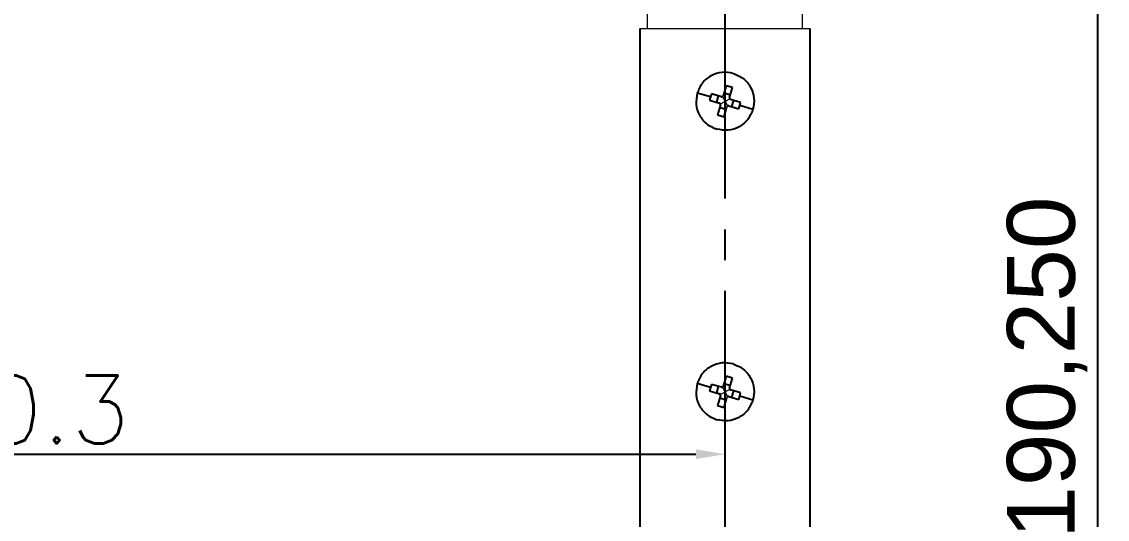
# Model space of a CAD drawing. Header units: millimetres. Extents: x 120 to 960, y 55 to 649.
# Drawn here: x 754.3 to 866.3, y 507.3 to 558.7 of the extents above; entities that cross this region are included whole.
import ezdxf

# ---------------------------------------------------------------- set-up
doc = ezdxf.new("R2010")
doc.units = ezdxf.units.MM
doc.linetypes.add('CENTER2', pattern=[28.575, 19.05, -3.175, 3.175, -3.175])
doc.layers.get('0').update_dxf_attribs({"lineweight": 13})
doc.layers.add('윤곽선', color=7, linetype='Continuous', lineweight=9)
doc.layers.add('중심선', color=1, linetype='CENTER2')
doc.styles.get("Standard").update_dxf_attribs({"font": 'arial.ttf'})
doc.dimstyles.new('2-1사본 Standard', dxfattribs={"dimtxt": 2.5, "dimasz": 3, "dimexe": 1, "dimexo": 1, "dimgap": 1, "dimtad": 1, "dimdec": 1, "dimlfac": 2, "dimdsep": 46, "dimtxsty": 'Standard', "dimcen": 0.09, "dimclrd": 1, "dimclre": 1, "dimclrt": 2, "dimadec": 0, "dimazin": 0, "dimtfac": 1, "dimtdec": 1, "dimtmove": 0, "dimatfit": 3, "dimfxl": 0, "dimtolj": 1, "dimtzin": 0, "dimarcsym": 0})

# ---------------------------------------------------------------- blocks, each defined once
blk = doc.blocks.new('*D4')
at = {"layer": 'Defpoints', "color": 0}
for p in [(826.86, 514.01), (651.86, 479.7), (826.86, 475.98)]:
    blk.add_point(p, dxfattribs=at)
at = {"layer": '윤곽선', "color": 1, "lineweight": -2}
for p, q in [((651.86, 480.7), (651.86, 515.01)), ((826.86, 476.98), (826.86, 515.01)), ((654.86, 514.01), (823.86, 514.01))]:
    blk.add_line(p, q, dxfattribs=at)
at = {"layer": '윤곽선', "color": 1}
for points in [[(654.86, 514.51), (654.86, 513.51), (651.86, 514.01)], [(823.86, 513.51), (823.86, 514.51), (826.86, 514.01)]]:
    blk.add_solid(points, dxfattribs=at)
at = {"layer": '윤곽선', "color": 2, "insert": (746.42, 518.58), "char_height": 7, "attachment_point": 5}
blk.add_mtext('\\A1;350{\\Fromans,whtgtxt|c129;%%P0.3}', dxfattribs=at)
blk = doc.blocks.new('*D6')
at = {"layer": 'Defpoints', "color": 0}
for p in [(846.86, 570.45), (826.86, 475.45), (865.31, 475.45)]:
    blk.add_point(p, dxfattribs=at)
at = {"layer": '윤곽선', "color": 1, "lineweight": -2}
for p, q in [((847.86, 570.45), (866.31, 570.45)), ((865.31, 567.45), (865.31, 478.45)), ((827.86, 475.45), (866.31, 475.45))]:
    blk.add_line(p, q, dxfattribs=at)
at = {"layer": '윤곽선', "color": 1}
for points in [[(864.81, 567.45), (865.81, 567.45), (865.31, 570.45)], [(864.81, 478.45), (865.81, 478.45), (865.31, 475.45)]]:
    blk.add_solid(points, dxfattribs=at)
at = {"layer": '윤곽선', "color": 2, "insert": (860.11, 522.95), "char_height": 7, "attachment_point": 5, "rotation": 90}
blk.add_mtext('\\A1;190,250', dxfattribs=at)

msp = doc.modelspace()

# ---------------------------------------------------------------- linework, layer by layer
at = {"color": 7, "linetype": 'Continuous', "lineweight": 25}
for p, q in [((818.113, 475.452), (818.113, 557.952)), ((818.113, 475.452), (818.113, 557.952)), ((835.613, 557.952), (835.613, 475.452)), ((835.613, 557.952), (835.613, 475.452)), ((826.975, 552.057), (826.672, 551.024)), ((826.975, 552.057), (826.672, 551.024)), ((826.757, 551.313), (827.419, 551.118)), ((826.757, 551.313), (827.419, 551.118)), ((827.637, 551.863), (826.975, 552.057)), ((827.637, 551.863), (826.975, 552.057)), ((827.334, 550.83), (827.637, 551.863)), ((827.334, 550.83), (827.637, 551.863)), ((825.35, 550.897), (823.985, 551.298)), ((825.35, 550.897), (823.985, 551.298)), ((825.35, 550.897), (825.258, 550.564)), ((825.35, 550.897), (825.258, 550.564)), ((825.258, 550.564), (826.291, 550.261)), ((825.258, 550.564), (826.291, 550.261)), ((825.453, 551.226), (825.35, 550.897)), ((825.453, 551.226), (825.35, 550.897)), ((826.486, 550.923), (825.453, 551.226)), ((826.486, 550.923), (825.453, 551.226)), ((826.003, 550.345), (826.197, 551.007)), ((826.003, 550.345), (826.197, 551.007)), ((828.468, 550.34), (827.435, 550.644)), ((828.468, 550.34), (827.435, 550.644)), ((827.724, 550.559), (827.529, 549.897)), ((827.724, 550.559), (827.529, 549.897)), ((828.377, 550.008), (828.468, 550.34)), ((828.377, 550.008), (828.468, 550.34)), ((826.393, 550.075), (826.089, 549.042)), ((826.393, 550.075), (826.089, 549.042)), ((826.97, 549.592), (826.308, 549.786)), ((826.97, 549.592), (826.308, 549.786)), ((826.751, 548.847), (827.055, 549.88)), ((826.751, 548.847), (827.055, 549.88)), ((827.241, 549.982), (828.274, 549.678)), ((827.241, 549.982), (828.274, 549.678)), ((828.274, 549.678), (828.377, 550.008)), ((828.274, 549.678), (828.377, 550.008)), ((829.742, 549.607), (828.377, 550.008)), ((829.742, 549.607), (828.377, 550.008)), ((826.089, 549.042), (826.751, 548.847)), ((826.089, 549.042), (826.751, 548.847)), ((825.35, 520.897), (823.985, 521.298)), ((825.35, 520.897), (823.985, 521.298)), ((825.453, 521.226), (825.35, 520.897)), ((825.453, 521.226), (825.35, 520.897)), ((826.486, 520.923), (825.453, 521.226)), ((826.486, 520.923), (825.453, 521.226)), ((826.975, 522.057), (826.672, 521.024)), ((826.975, 522.057), (826.672, 521.024)), ((826.757, 521.313), (827.419, 521.118)), ((826.757, 521.313), (827.419, 521.118)), ((827.637, 521.863), (826.975, 522.057)), ((827.637, 521.863), (826.975, 522.057)), ((827.334, 520.83), (827.637, 521.863)), ((827.334, 520.83), (827.637, 521.863)), ((825.35, 520.897), (825.258, 520.564)), ((825.35, 520.897), (825.258, 520.564)), ((825.258, 520.564), (826.291, 520.261)), ((825.258, 520.564), (826.291, 520.261)), ((826.003, 520.345), (826.197, 521.007)), ((826.003, 520.345), (826.197, 521.007)), ((826.393, 520.075), (826.089, 519.042)), ((826.393, 520.075), (826.089, 519.042)), ((827.241, 519.982), (828.274, 519.678)), ((827.241, 519.982), (828.274, 519.678)), ((828.468, 520.34), (827.435, 520.644)), ((828.468, 520.34), (827.435, 520.644)), ((827.724, 520.559), (827.529, 519.897)), ((827.724, 520.559), (827.529, 519.897)), ((828.274, 519.678), (828.377, 520.008)), ((828.274, 519.678), (828.377, 520.008)), ((828.377, 520.008), (828.468, 520.34)), ((828.377, 520.008), (828.468, 520.34)), ((829.742, 519.607), (828.377, 520.008)), ((829.742, 519.607), (828.377, 520.008)), ((826.089, 519.042), (826.751, 518.847)), ((826.089, 519.042), (826.751, 518.847)), ((826.97, 519.592), (826.308, 519.786)), ((826.97, 519.592), (826.308, 519.786)), ((826.751, 518.847), (827.055, 519.88)), ((826.751, 518.847), (827.055, 519.88))]:
    msp.add_line(p, q, dxfattribs=at)
for points, knots in [([(827.709, 553.331), (827.319, 553.398), (826.539, 553.533), (825.392, 553.147), (824.447, 552.391), (824.139, 551.662), (823.985, 551.298)], [0, 0, 0, 0, 0.2499993, 0.5000005, 0.7499995, 1, 1, 1, 1]), ([(827.709, 553.331), (827.319, 553.398), (826.539, 553.533), (825.392, 553.147), (824.447, 552.391), (824.139, 551.662), (823.985, 551.298)], [0, 0, 0, 0, 0.2499993, 0.5000005, 0.7499995, 1, 1, 1, 1]), ([(827.709, 553.331), (828.073, 553.177), (828.802, 552.868), (829.558, 551.923), (829.944, 550.776), (829.809, 549.997), (829.742, 549.607)], [0, 0, 0, 0, 0.2499997, 0.5, 0.75, 1, 1, 1, 1]), ([(827.709, 553.331), (828.073, 553.177), (828.802, 552.868), (829.558, 551.923), (829.944, 550.776), (829.809, 549.997), (829.742, 549.607)], [0, 0, 0, 0, 0.2499997, 0.5, 0.75, 1, 1, 1, 1]), ([(823.985, 551.298), (823.917, 550.908), (823.782, 550.128), (824.168, 548.981), (824.924, 548.036), (825.653, 547.728), (826.018, 547.574)], [0, 0, 0, 0, 0.2499999, 0.5000005, 0.75, 1, 1, 1, 1]), ([(823.985, 551.298), (823.917, 550.908), (823.782, 550.128), (824.168, 548.981), (824.924, 548.036), (825.653, 547.728), (826.018, 547.574)], [0, 0, 0, 0, 0.2499999, 0.5000005, 0.75, 1, 1, 1, 1]), ([(826.393, 550.075), (826.396, 550.094), (826.403, 550.133), (826.384, 550.19), (826.346, 550.238), (826.309, 550.253), (826.291, 550.261)], [0, 0, 0, 0, 0.2500191, 0.4997504, 0.7494252, 1, 1, 1, 1]), ([(826.393, 550.075), (826.396, 550.094), (826.403, 550.133), (826.384, 550.19), (826.346, 550.238), (826.309, 550.253), (826.291, 550.261)], [0, 0, 0, 0, 0.2500191, 0.4997504, 0.7494252, 1, 1, 1, 1]), ([(826.486, 550.923), (826.505, 550.919), (826.544, 550.913), (826.601, 550.932), (826.649, 550.97), (826.664, 551.006), (826.672, 551.024)], [0, 0, 0, 0, 0.2500194, 0.499759, 0.7494123, 1, 1, 1, 1]), ([(826.486, 550.923), (826.505, 550.919), (826.544, 550.913), (826.601, 550.932), (826.649, 550.97), (826.664, 551.006), (826.672, 551.024)], [0, 0, 0, 0, 0.2500194, 0.499759, 0.7494123, 1, 1, 1, 1]), ([(827.334, 550.83), (827.33, 550.81), (827.324, 550.772), (827.343, 550.714), (827.381, 550.667), (827.417, 550.651), (827.435, 550.644)], [0, 0, 0, 0, 0.2500191, 0.4997504, 0.7494252, 1, 1, 1, 1]), ([(827.334, 550.83), (827.33, 550.81), (827.324, 550.772), (827.343, 550.714), (827.381, 550.667), (827.417, 550.651), (827.435, 550.644)], [0, 0, 0, 0, 0.2500191, 0.4997504, 0.7494252, 1, 1, 1, 1]), ([(829.742, 549.607), (829.588, 549.242), (829.28, 548.513), (828.334, 547.757), (827.187, 547.371), (826.408, 547.506), (826.018, 547.574)], [0, 0, 0, 0, 0.2500005, 0.5000009, 0.7500007, 1, 1, 1, 1]), ([(829.742, 549.607), (829.588, 549.242), (829.28, 548.513), (828.334, 547.757), (827.187, 547.371), (826.408, 547.506), (826.018, 547.574)], [0, 0, 0, 0, 0.2500005, 0.5000009, 0.7500007, 1, 1, 1, 1]), ([(827.241, 549.982), (827.222, 549.985), (827.183, 549.992), (827.125, 549.973), (827.078, 549.935), (827.063, 549.898), (827.055, 549.88)], [0, 0, 0, 0, 0.2500205, 0.4997579, 0.7494238, 1, 1, 1, 1]), ([(827.241, 549.982), (827.222, 549.985), (827.183, 549.992), (827.125, 549.973), (827.078, 549.935), (827.063, 549.898), (827.055, 549.88)], [0, 0, 0, 0, 0.2500205, 0.4997579, 0.7494238, 1, 1, 1, 1]), ([(827.709, 523.331), (827.319, 523.398), (826.539, 523.533), (825.392, 523.147), (824.447, 522.391), (824.139, 521.662), (823.985, 521.298)], [0, 0, 0, 0, 0.2499993, 0.5000005, 0.7499995, 1, 1, 1, 1]), ([(827.709, 523.331), (827.319, 523.398), (826.539, 523.533), (825.392, 523.147), (824.447, 522.391), (824.139, 521.662), (823.985, 521.298)], [0, 0, 0, 0, 0.2499993, 0.5000005, 0.7499995, 1, 1, 1, 1]), ([(827.709, 523.331), (828.073, 523.177), (828.802, 522.868), (829.558, 521.923), (829.944, 520.776), (829.809, 519.997), (829.742, 519.607)], [0, 0, 0, 0, 0.2499997, 0.5, 0.75, 1, 1, 1, 1]), ([(827.709, 523.331), (828.073, 523.177), (828.802, 522.868), (829.558, 521.923), (829.944, 520.776), (829.809, 519.997), (829.742, 519.607)], [0, 0, 0, 0, 0.2499997, 0.5, 0.75, 1, 1, 1, 1]), ([(823.985, 521.298), (823.917, 520.908), (823.782, 520.128), (824.168, 518.981), (824.924, 518.036), (825.653, 517.728), (826.018, 517.574)], [0, 0, 0, 0, 0.2499999, 0.5000005, 0.75, 1, 1, 1, 1]), ([(823.985, 521.298), (823.917, 520.908), (823.782, 520.128), (824.168, 518.981), (824.924, 518.036), (825.653, 517.728), (826.018, 517.574)], [0, 0, 0, 0, 0.2499999, 0.5000005, 0.75, 1, 1, 1, 1]), ([(826.393, 520.075), (826.396, 520.094), (826.403, 520.133), (826.384, 520.19), (826.346, 520.238), (826.309, 520.253), (826.291, 520.261)], [0, 0, 0, 0, 0.2500191, 0.4997504, 0.7494252, 1, 1, 1, 1]), ([(826.393, 520.075), (826.396, 520.094), (826.403, 520.133), (826.384, 520.19), (826.346, 520.238), (826.309, 520.253), (826.291, 520.261)], [0, 0, 0, 0, 0.2500191, 0.4997504, 0.7494252, 1, 1, 1, 1]), ([(826.486, 520.923), (826.505, 520.919), (826.544, 520.913), (826.601, 520.932), (826.649, 520.97), (826.664, 521.006), (826.672, 521.024)], [0, 0, 0, 0, 0.2500194, 0.499759, 0.7494123, 1, 1, 1, 1]), ([(826.486, 520.923), (826.505, 520.919), (826.544, 520.913), (826.601, 520.932), (826.649, 520.97), (826.664, 521.006), (826.672, 521.024)], [0, 0, 0, 0, 0.2500194, 0.499759, 0.7494123, 1, 1, 1, 1]), ([(827.241, 519.982), (827.222, 519.985), (827.183, 519.992), (827.125, 519.973), (827.078, 519.935), (827.063, 519.898), (827.055, 519.88)], [0, 0, 0, 0, 0.2500205, 0.4997579, 0.7494238, 1, 1, 1, 1]), ([(827.241, 519.982), (827.222, 519.985), (827.183, 519.992), (827.125, 519.973), (827.078, 519.935), (827.063, 519.898), (827.055, 519.88)], [0, 0, 0, 0, 0.2500205, 0.4997579, 0.7494238, 1, 1, 1, 1]), ([(827.334, 520.83), (827.33, 520.81), (827.324, 520.772), (827.343, 520.714), (827.381, 520.667), (827.417, 520.651), (827.435, 520.644)], [0, 0, 0, 0, 0.2500191, 0.4997504, 0.7494252, 1, 1, 1, 1]), ([(827.334, 520.83), (827.33, 520.81), (827.324, 520.772), (827.343, 520.714), (827.381, 520.667), (827.417, 520.651), (827.435, 520.644)], [0, 0, 0, 0, 0.2500191, 0.4997504, 0.7494252, 1, 1, 1, 1]), ([(829.742, 519.607), (829.588, 519.242), (829.28, 518.513), (828.334, 517.757), (827.187, 517.371), (826.408, 517.506), (826.018, 517.574)], [0, 0, 0, 0, 0.2500005, 0.5000009, 0.7500007, 1, 1, 1, 1]), ([(829.742, 519.607), (829.588, 519.242), (829.28, 518.513), (828.334, 517.757), (827.187, 517.371), (826.408, 517.506), (826.018, 517.574)], [0, 0, 0, 0, 0.2500005, 0.5000009, 0.7500007, 1, 1, 1, 1])]:
    msp.add_open_spline(points, degree=3, knots=knots, dxfattribs=at)
at = {"layer": '윤곽선'}
for p, q in [((818.863, 557.952), (818.863, 567.452)), ((834.863, 557.952), (834.863, 567.452)), ((818.113, 557.952), (835.613, 557.952)), ((826.381, 550.189), (827.346, 550.716)), ((826.598, 550.934), (827.127, 549.969)), ((826.381, 520.189), (827.346, 520.716)), ((826.598, 520.934), (827.127, 519.969))]:
    msp.add_line(p, q, dxfattribs=at)
at = {"layer": '중심선'}
msp.add_line((826.863, 426.101), (826.863, 572.952), dxfattribs=at)
msp.add_line((826.863, 426.101), (826.863, 572.952), dxfattribs=at)

# ---------------------------------------------------------------- dimensions: what is measured, and where the dimension line sits
at = {"layer": '윤곽선'}
dim = msp.add_linear_dim(base=(865.313, 475.452), p1=(846.863, 570.452), p2=(826.863, 475.452), angle=90, text='<>,250', dimstyle='2-1사본 Standard', override={"dimtxt": 7}, dxfattribs=at)
dim.commit()
dim.dimension.update_dxf_attribs({"geometry": '*D6', "text_midpoint": (860.107, 522.952)})
dim = msp.add_linear_dim(base=(826.863, 514.009), p1=(651.863, 479.702), p2=(826.863, 475.978), angle=0, text='<>{\\Fromans,whtgtxt|c129;%%P0.3}', dimstyle='2-1사본 Standard', override={"dimtxt": 7}, dxfattribs=at)
dim.commit()
dim.dimension.update_dxf_attribs({"geometry": '*D4', "text_midpoint": (746.416, 514.009), "dimtype": 160})

doc.saveas('drawing.dxf')
